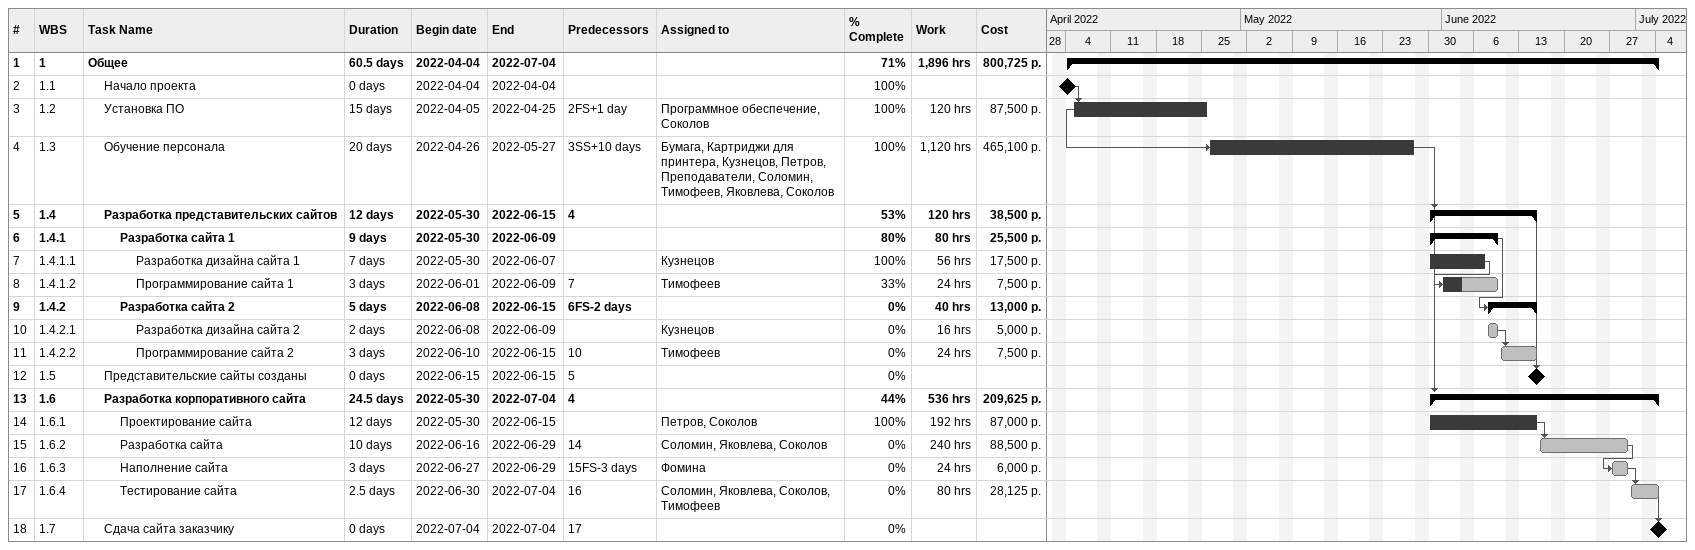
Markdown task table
| ID | WBS | Task | Duration | Start | Finish | Predecessors | Resources | % complete | Work (h) | Cost (р.) |
|---|---|---|---|---|---|---|---|---|---|---|
| 1 | 1 | **Общее** | 60.5d | 2022-04-04 | 2022-07-04 |  |  | 71 | 1896 | 800725 |
| 2 | 1.1 | Начало проекта | 0d | 2022-04-04 | 2022-04-04 |  |  | 100 |  |  |
| 3 | 1.2 | Установка ПО | 15d | 2022-04-05 | 2022-04-25 | 2FS+1d | Программное обеспечение, Соколов | 100 | 120 | 87500 |
| 4 | 1.3 | Обучение персонала | 20d | 2022-04-26 | 2022-05-27 | 3SS+10d | Бумага, Картриджи для принтера, Кузнецов, Петров, Преподаватели, Соломин, Тимофеев, Яковлева, Соколов | 100 | 1120 | 465100 |
| 5 | 1.4 | **Разработка представительских сайтов** | 12d | 2022-05-30 | 2022-06-15 | 4 |  | 53 | 120 | 38500 |
| 6 | 1.4.1 | **Разработка сайта 1** | 9d | 2022-05-30 | 2022-06-09 |  |  | 80 | 80 | 25500 |
| 7 | 1.4.1.1 | Разработка дизайна сайта 1 | 7d | 2022-05-30 | 2022-06-07 |  | Кузнецов | 100 | 56 | 17500 |
| 8 | 1.4.1.2 | Программирование сайта 1 | 3d | 2022-06-01 | 2022-06-09 | 7 | Тимофеев | 33 | 24 | 7500 |
| 9 | 1.4.2 | **Разработка сайта 2** | 5d | 2022-06-08 | 2022-06-15 | 6FS-2d |  | 0 | 40 | 13000 |
| 10 | 1.4.2.1 | Разработка дизайна сайта 2 | 2d | 2022-06-08 | 2022-06-09 |  | Кузнецов | 0 | 16 | 5000 |
| 11 | 1.4.2.2 | Программирование сайта 2 | 3d | 2022-06-10 | 2022-06-15 | 10 | Тимофеев | 0 | 24 | 7500 |
| 12 | 1.5 | Представительские сайты созданы | 0d | 2022-06-15 | 2022-06-15 | 5 |  | 0 |  |  |
| 13 | 1.6 | **Разработка корпоративного сайта** | 24.5d | 2022-05-30 | 2022-07-04 | 4 |  | 44 | 536 | 209625 |
| 14 | 1.6.1 | Проектирование сайта | 12d | 2022-05-30 | 2022-06-15 |  | Петров, Соколов | 100 | 192 | 87000 |
| 15 | 1.6.2 | Разработка сайта | 10d | 2022-06-16 | 2022-06-29 | 14 | Соломин, Яковлева, Соколов | 0 | 240 | 88500 |
| 16 | 1.6.3 | Наполнение сайта | 3d | 2022-06-27 | 2022-06-29 | 15FS-3d | Фомина | 0 | 24 | 6000 |
| 17 | 1.6.4 | Тестирование сайта | 2.5d | 2022-06-30 | 2022-07-04 | 16 | Соломин, Яковлева, Соколов, Тимофеев | 0 | 80 | 28125 |
| 18 | 1.7 | Сдача сайта заказчику | 0d | 2022-07-04 | 2022-07-04 | 17 |  | 0 |  |  |
